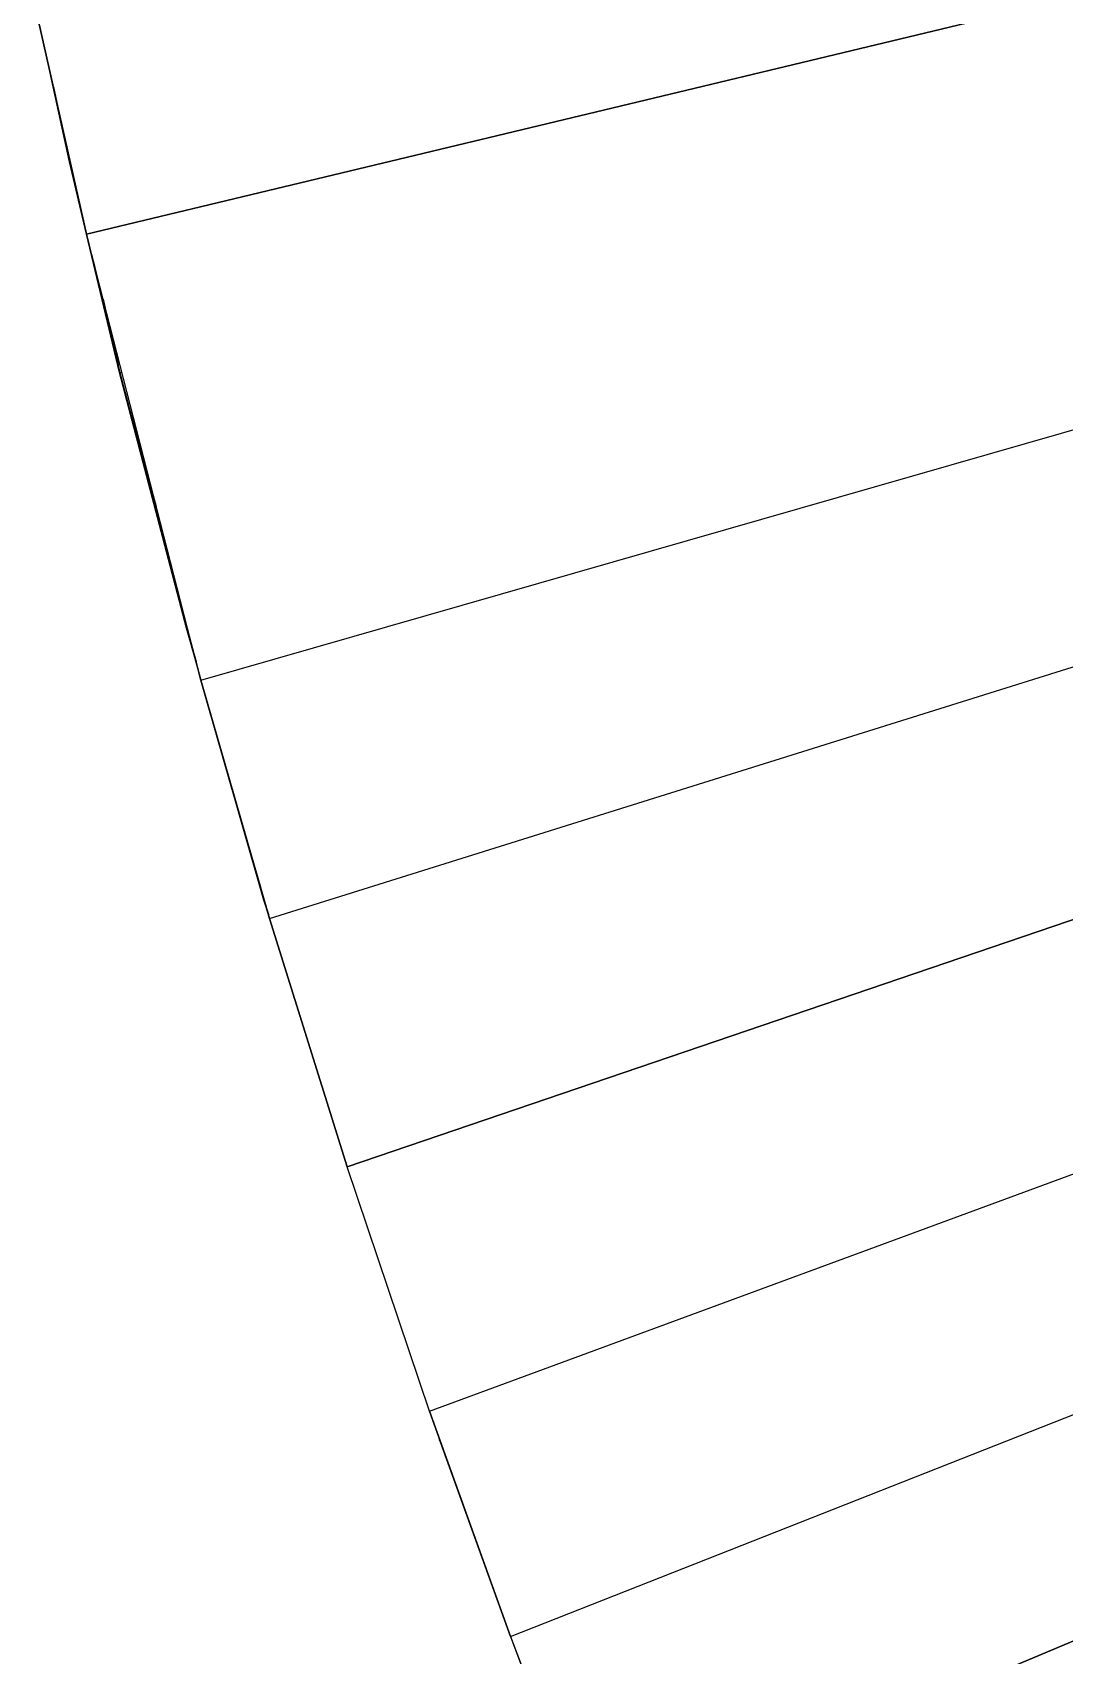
# Model space of a CAD drawing. Header units: inches. Extents: x 0 to 594, y -420 to 0.
# Drawn here: x 288.735 to 289.088, y -308.142 to -307.586 of the extents above; entities that cross this region are included whole.
import ezdxf

# ---------------------------------------------------------------- set-up
doc = ezdxf.new("R2010")
doc.units = ezdxf.units.IN
doc.header["$MEASUREMENT"] = 0

msp = doc.modelspace()

# ---------------------------------------------------------------- linework, layer by layer
at = {"color": 18, "true_color": 0x000000}
for p, q in [((288.75328, -307.65527), (292.23124, -306.82052)), ((292.23124, -306.82052), (288.75328, -307.65527)), ((288.7925, -307.80812), (292.23124, -306.82052)), ((288.7925, -307.80812), (292.23124, -306.82052)), ((288.81606, -307.88978), (292.23124, -306.82052)), ((288.81606, -307.88978), (292.23124, -306.82052)), ((288.84265, -307.97492), (292.23124, -306.82052)), ((292.23124, -306.82052), (288.84265, -307.97492)), ((288.87085, -308.05857), (292.23124, -306.82052)), ((288.87085, -308.05857), (292.23124, -306.82052)), ((288.89863, -308.13583), (292.23124, -306.82052)), ((288.89863, -308.13583), (292.23124, -306.82052)), ((288.92568, -308.20688), (292.23124, -306.82052)), ((292.23124, -306.82052), (288.92568, -308.20688)), ((288.7348, -307.57293), (288.74754, -307.63053)), ((288.75328, -307.65527), (288.7348, -307.57293)), ((288.7348, -307.57293), (288.74754, -307.63053)), ((288.7348, -307.57293), (288.75328, -307.65527)), ((288.74754, -307.63053), (288.74077, -307.59952)), ((288.74077, -307.59952), (288.74754, -307.63053)), ((288.74077, -307.59952), (288.74754, -307.63053)), ((288.74077, -307.59952), (288.74754, -307.63053)), ((288.74754, -307.63053), (288.74077, -307.59952)), ((288.74754, -307.63053), (288.74077, -307.59952)), ((288.74754, -307.63053), (288.74077, -307.59952)), ((288.74077, -307.59952), (288.74754, -307.63053)), ((288.74754, -307.63053), (288.74077, -307.59952)), ((288.74077, -307.59952), (288.74754, -307.63053)), ((288.74754, -307.63053), (288.74077, -307.59952)), ((288.74754, -307.63053), (288.74077, -307.59952)), ((288.74077, -307.59952), (288.74754, -307.63053)), ((288.74754, -307.63053), (288.74077, -307.59952)), ((288.74754, -307.63053), (288.74077, -307.59952)), ((288.74754, -307.63053), (288.74077, -307.59952)), ((288.74077, -307.59952), (288.74754, -307.63053)), ((288.74077, -307.59952), (288.74754, -307.63053)), ((288.74754, -307.63053), (288.74077, -307.59952)), ((288.74077, -307.59952), (288.74754, -307.63053)), ((288.74077, -307.59952), (288.74754, -307.63053)), ((288.74077, -307.59952), (288.74754, -307.63053)), ((288.74754, -307.63053), (288.74077, -307.59952)), ((288.74077, -307.59952), (288.74754, -307.63053)), ((288.74077, -307.59952), (288.74754, -307.63053)), ((288.74077, -307.59952), (288.74754, -307.63053)), ((288.74754, -307.63053), (288.74077, -307.59952)), ((288.74077, -307.59952), (288.74754, -307.63053)), ((288.74754, -307.63053), (288.74077, -307.59952)), ((288.74754, -307.63053), (288.74077, -307.59952)), ((288.74754, -307.63053), (288.74077, -307.59952)), ((288.74077, -307.59952), (288.74754, -307.63053)), ((288.74754, -307.63053), (288.74077, -307.59952)), ((288.74077, -307.59952), (288.74754, -307.63053)), ((288.74077, -307.59952), (288.74754, -307.63053)), ((288.74754, -307.63053), (288.74077, -307.59952)), ((288.74077, -307.59952), (288.74754, -307.63053)), ((288.74754, -307.63053), (288.74077, -307.59952)), ((288.74077, -307.59952), (288.74754, -307.63053)), ((288.74754, -307.63053), (288.74077, -307.59952)), ((288.74077, -307.59952), (288.74754, -307.63053)), ((288.74077, -307.59952), (288.74754, -307.63053)), ((288.74077, -307.59952), (288.74754, -307.63053)), ((288.74754, -307.63053), (288.74077, -307.59952)), ((288.74077, -307.59952), (288.74754, -307.63053)), ((288.74077, -307.59952), (288.74754, -307.63053)), ((288.74077, -307.59952), (288.74754, -307.63053)), ((288.74077, -307.59952), (288.74754, -307.63053)), ((288.74754, -307.63053), (288.74077, -307.59952)), ((288.74077, -307.59952), (288.74754, -307.63053)), ((288.74077, -307.59952), (288.74754, -307.63053)), ((288.74077, -307.59952), (288.74754, -307.63053)), ((288.74754, -307.63053), (288.74077, -307.59952)), ((288.74077, -307.59952), (288.74754, -307.63053)), ((288.74077, -307.59952), (288.74754, -307.63053)), ((288.74077, -307.59952), (288.74754, -307.63053)), ((288.74754, -307.63053), (288.74077, -307.59952)), ((288.74077, -307.59952), (288.74754, -307.63053)), ((288.74754, -307.63053), (288.74077, -307.59952)), ((288.74754, -307.63053), (288.74077, -307.59952)), ((288.74754, -307.63053), (288.74077, -307.59952)), ((288.74077, -307.59952), (288.74754, -307.63053)), ((288.74754, -307.63053), (288.74077, -307.59952)), ((288.74077, -307.59952), (288.74754, -307.63053)), ((288.74077, -307.59952), (288.74754, -307.63053)), ((288.74754, -307.63053), (288.74077, -307.59952)), ((288.74077, -307.59952), (288.74754, -307.63053)), ((288.74754, -307.63053), (288.74077, -307.59952)), ((288.74077, -307.59952), (288.74754, -307.63053)), ((288.74754, -307.63053), (288.74077, -307.59952)), ((288.74077, -307.59952), (288.74754, -307.63053)), ((288.74077, -307.59952), (288.74754, -307.63053)), ((288.74077, -307.59952), (288.74754, -307.63053)), ((288.74754, -307.63053), (288.74077, -307.59952)), ((288.74077, -307.59952), (288.74754, -307.63053)), ((288.74077, -307.59952), (288.74754, -307.63053)), ((288.74077, -307.59952), (288.74754, -307.63053)), ((288.74077, -307.59952), (288.74754, -307.63053)), ((288.74754, -307.63053), (288.74077, -307.59952)), ((288.74077, -307.59952), (288.74754, -307.63053)), ((288.74077, -307.59952), (288.74754, -307.63053)), ((288.74077, -307.59952), (288.74754, -307.63053)), ((288.74754, -307.63053), (288.74077, -307.59952)), ((288.74077, -307.59952), (288.74754, -307.63053)), ((288.74077, -307.59952), (288.74754, -307.63053)), ((288.74077, -307.59952), (288.74754, -307.63053)), ((288.74754, -307.63053), (288.74077, -307.59952)), ((288.74077, -307.59952), (288.74754, -307.63053)), ((288.74754, -307.63053), (288.74077, -307.59952)), ((288.74754, -307.63053), (288.74077, -307.59952)), ((288.74754, -307.63053), (288.74077, -307.59952)), ((288.74077, -307.59952), (288.74754, -307.63053)), ((288.74754, -307.63053), (288.74077, -307.59952)), ((288.74077, -307.59952), (288.74754, -307.63053)), ((288.74077, -307.59952), (288.74754, -307.63053)), ((288.74754, -307.63053), (288.74077, -307.59952)), ((288.74077, -307.59952), (288.74754, -307.63053)), ((288.74754, -307.63053), (288.74077, -307.59952)), ((288.74077, -307.59952), (288.74754, -307.63053)), ((288.74754, -307.63053), (288.74077, -307.59952)), ((288.74077, -307.59952), (288.74754, -307.63053)), ((288.74077, -307.59952), (288.74754, -307.63053)), ((288.74077, -307.59952), (288.74754, -307.63053)), ((288.74754, -307.63053), (288.74077, -307.59952)), ((288.74077, -307.59952), (288.74754, -307.63053)), ((288.74077, -307.59952), (288.74754, -307.63053)), ((288.74077, -307.59952), (288.74754, -307.63053)), ((288.74077, -307.59952), (288.74754, -307.63053)), ((288.74196, -307.60481), (288.74754, -307.63053)), ((288.74196, -307.60481), (288.74754, -307.63053)), ((288.74196, -307.60481), (288.74754, -307.63053)), ((288.74196, -307.60481), (288.74754, -307.63053)), ((288.74196, -307.60481), (288.74754, -307.63053)), ((288.74196, -307.60481), (288.74754, -307.63053)), ((288.74196, -307.60481), (288.74754, -307.63053)), ((288.74196, -307.60481), (288.74754, -307.63053)), ((288.74196, -307.60481), (288.74754, -307.63053)), ((288.74196, -307.60481), (288.74754, -307.63053)), ((288.74196, -307.60481), (288.74754, -307.63053)), ((288.74196, -307.60481), (288.74754, -307.63053)), ((288.74196, -307.60481), (288.74754, -307.63053)), ((288.74196, -307.60481), (288.74754, -307.63053)), ((288.75099, -307.64506), (288.74754, -307.63053)), ((288.74754, -307.63053), (288.75099, -307.64506)), ((288.75071, -307.64382), (288.74754, -307.63053)), ((288.75071, -307.64382), (288.74754, -307.63053)), ((288.75071, -307.64382), (288.74754, -307.63053)), ((288.74754, -307.63053), (288.75071, -307.64382)), ((288.75328, -307.65527), (288.74754, -307.63053)), ((288.75328, -307.65527), (288.74754, -307.63053)), ((288.75071, -307.64382), (288.74754, -307.63053)), ((288.74754, -307.63053), (288.75071, -307.64382)), ((288.75071, -307.64382), (288.74754, -307.63053)), ((288.75071, -307.64382), (288.74754, -307.63053)), ((288.74754, -307.63053), (288.75071, -307.64382)), ((288.75071, -307.64382), (288.74754, -307.63053)), ((288.75071, -307.64382), (288.74754, -307.63053)), ((288.75071, -307.64382), (288.74754, -307.63053)), ((288.75071, -307.64382), (288.74754, -307.63053)), ((288.75071, -307.64382), (288.74754, -307.63053)), ((288.74754, -307.63053), (288.75071, -307.64382)), ((288.74754, -307.63053), (288.75071, -307.64382)), ((288.74754, -307.63053), (288.75071, -307.64382)), ((288.74754, -307.63053), (288.75071, -307.64382)), ((288.75071, -307.64382), (288.74754, -307.63053)), ((288.74754, -307.63053), (288.75071, -307.64382)), ((288.74754, -307.63053), (288.75071, -307.64382)), ((288.74754, -307.63053), (288.75071, -307.64382)), ((288.75071, -307.64382), (288.74754, -307.63053)), ((288.74754, -307.63053), (288.75071, -307.64382)), ((288.74754, -307.63053), (288.75099, -307.64506)), ((288.74754, -307.63053), (288.75071, -307.64382)), ((288.75099, -307.64506), (288.74754, -307.63053)), ((288.74754, -307.63053), (288.75071, -307.64382)), ((288.75071, -307.64382), (288.74754, -307.63053)), ((288.75071, -307.64382), (288.74754, -307.63053)), ((288.75071, -307.64382), (288.74754, -307.63053)), ((288.74754, -307.63053), (288.75071, -307.64382)), ((288.75099, -307.64506), (288.74754, -307.63053)), ((288.75099, -307.64506), (288.74754, -307.63053)), ((288.74754, -307.63053), (288.75071, -307.64382)), ((288.75071, -307.64382), (288.74754, -307.63053)), ((288.74754, -307.63053), (288.75071, -307.64382)), ((288.75071, -307.64382), (288.74754, -307.63053)), ((288.74754, -307.63053), (288.75071, -307.64382)), ((288.74754, -307.63053), (288.75071, -307.64382)), ((288.74754, -307.63053), (288.75071, -307.64382)), ((288.75071, -307.64382), (288.74754, -307.63053)), ((288.74754, -307.63053), (288.75071, -307.64382)), ((288.74754, -307.63053), (288.75071, -307.64382)), ((288.74754, -307.63053), (288.75071, -307.64382)), ((288.75071, -307.64382), (288.74754, -307.63053)), ((288.74754, -307.63053), (288.75071, -307.64382)), ((288.74754, -307.63053), (288.75071, -307.64382)), ((288.74754, -307.63053), (288.75071, -307.64382)), ((288.74754, -307.63053), (288.75071, -307.64382)), ((288.75071, -307.64382), (288.74754, -307.63053)), ((288.75071, -307.64382), (288.74754, -307.63053)), ((288.75071, -307.64382), (288.74754, -307.63053)), ((288.74754, -307.63053), (288.75071, -307.64382)), ((288.74754, -307.63053), (288.75071, -307.64382)), ((288.74754, -307.63053), (288.75071, -307.64382)), ((288.75071, -307.64382), (288.74754, -307.63053)), ((288.74754, -307.63053), (288.75071, -307.64382)), ((288.74754, -307.63053), (288.75099, -307.64506)), ((288.74754, -307.63053), (288.75071, -307.64382)), ((288.75099, -307.64506), (288.74754, -307.63053)), ((288.74754, -307.63053), (288.75071, -307.64382)), ((288.75071, -307.64382), (288.74754, -307.63053)), ((288.75071, -307.64382), (288.74754, -307.63053)), ((288.75071, -307.64382), (288.74754, -307.63053)), ((288.74754, -307.63053), (288.75071, -307.64382)), ((288.75099, -307.64506), (288.74754, -307.63053)), ((288.75099, -307.64506), (288.74754, -307.63053)), ((288.74754, -307.63053), (288.75071, -307.64382)), ((288.75071, -307.64382), (288.74754, -307.63053)), ((288.74754, -307.63053), (288.75071, -307.64382)), ((288.75071, -307.64382), (288.74754, -307.63053)), ((288.74754, -307.63053), (288.75071, -307.64382)), ((288.74754, -307.63053), (288.75071, -307.64382)), ((288.74754, -307.63053), (288.75071, -307.64382)), ((288.75071, -307.64382), (288.74754, -307.63053)), ((288.74754, -307.63053), (288.75071, -307.64382)), ((288.74754, -307.63053), (288.75071, -307.64382)), ((288.74754, -307.63053), (288.75071, -307.64382)), ((288.75071, -307.64382), (288.74754, -307.63053)), ((288.74754, -307.63053), (288.75071, -307.64382)), ((288.74754, -307.63053), (288.75071, -307.64382)), ((288.74754, -307.63053), (288.75071, -307.64382)), ((288.74754, -307.63053), (288.75071, -307.64382)), ((288.75071, -307.64382), (288.74754, -307.63053)), ((288.75071, -307.64382), (288.74754, -307.63053)), ((288.75071, -307.64382), (288.74754, -307.63053)), ((288.74754, -307.63053), (288.75071, -307.64382)), ((288.74754, -307.63053), (288.75071, -307.64382)), ((288.74754, -307.63053), (288.75071, -307.64382)), ((288.75071, -307.64382), (288.74754, -307.63053)), ((288.74754, -307.63053), (288.75071, -307.64382)), ((288.74754, -307.63053), (288.75099, -307.64506)), ((288.74754, -307.63053), (288.75071, -307.64382)), ((288.75099, -307.64506), (288.74754, -307.63053)), ((288.74754, -307.63053), (288.75071, -307.64382)), ((288.75071, -307.64382), (288.74754, -307.63053)), ((288.75071, -307.64382), (288.74754, -307.63053)), ((288.75071, -307.64382), (288.74754, -307.63053)), ((288.74754, -307.63053), (288.75071, -307.64382)), ((288.75099, -307.64506), (288.74754, -307.63053)), ((288.75099, -307.64506), (288.74754, -307.63053)), ((288.74754, -307.63053), (288.75071, -307.64382)), ((288.75071, -307.64382), (288.74754, -307.63053)), ((288.74754, -307.63053), (288.75071, -307.64382)), ((288.75071, -307.64382), (288.74754, -307.63053)), ((288.74754, -307.63053), (288.75071, -307.64382)), ((288.74754, -307.63053), (288.75071, -307.64382)), ((288.74754, -307.63053), (288.75071, -307.64382)), ((288.75071, -307.64382), (288.74754, -307.63053)), ((288.74754, -307.63053), (288.75071, -307.64382)), ((288.74754, -307.63053), (288.75071, -307.64382)), ((288.74754, -307.63053), (288.75071, -307.64382)), ((288.75071, -307.64382), (288.74754, -307.63053)), ((288.74754, -307.63053), (288.75071, -307.64382)), ((288.74754, -307.63053), (288.75071, -307.64382)), ((288.74754, -307.63053), (288.75071, -307.64382)), ((288.74754, -307.63053), (288.75071, -307.64382)), ((288.75071, -307.64382), (288.74754, -307.63053)), ((288.75071, -307.64382), (288.74754, -307.63053)), ((288.76468, -307.70273), (288.75328, -307.65527)), ((288.75328, -307.65527), (288.76468, -307.70273)), ((288.7925, -307.80812), (288.75328, -307.65527)), ((288.76476, -307.70271), (288.75328, -307.65527)), ((288.75328, -307.65527), (288.76476, -307.70271)), ((288.7925, -307.80812), (288.75328, -307.65527)), ((288.76468, -307.70273), (288.75504, -307.66214)), ((288.75504, -307.66214), (288.76468, -307.70273)), ((288.75504, -307.66214), (288.76468, -307.70273)), ((288.76468, -307.70273), (288.75504, -307.66214)), ((288.76468, -307.70273), (288.75504, -307.66214)), ((288.76468, -307.70273), (288.75504, -307.66214)), ((288.75504, -307.66214), (288.76468, -307.70273)), ((288.76468, -307.70273), (288.75504, -307.66214)), ((288.76468, -307.70273), (288.75504, -307.66214)), ((288.76468, -307.70273), (288.75504, -307.66214)), ((288.75504, -307.66214), (288.76468, -307.70273)), ((288.76468, -307.70273), (288.75504, -307.66214)), ((288.76468, -307.70273), (288.75504, -307.66214)), ((288.76468, -307.70273), (288.75504, -307.66214)), ((288.76476, -307.70271), (288.75558, -307.66425)), ((288.76476, -307.70271), (288.75558, -307.66425)), ((288.76476, -307.70271), (288.75558, -307.66425)), ((288.75558, -307.66425), (288.76476, -307.70271)), ((288.76476, -307.70271), (288.75558, -307.66425)), ((288.75558, -307.66425), (288.76476, -307.70271)), ((288.76476, -307.70271), (288.75558, -307.66425)), ((288.76476, -307.70271), (288.75558, -307.66425)), ((288.75558, -307.66425), (288.76476, -307.70271)), ((288.76476, -307.70271), (288.75558, -307.66425)), ((288.76476, -307.70271), (288.75558, -307.66425)), ((288.76476, -307.70271), (288.75558, -307.66425)), ((288.76476, -307.70271), (288.75558, -307.66425)), ((288.76476, -307.70271), (288.75558, -307.66425)), ((288.75558, -307.66425), (288.76476, -307.70271)), ((288.75558, -307.66425), (288.76476, -307.70271)), ((288.75558, -307.66425), (288.76476, -307.70271)), ((288.75558, -307.66425), (288.76476, -307.70271)), ((288.76317, -307.69605), (288.75558, -307.66425)), ((288.75558, -307.66425), (288.76317, -307.69605)), ((288.75558, -307.66425), (288.76317, -307.69605)), ((288.75558, -307.66425), (288.76317, -307.69605)), ((288.76317, -307.69605), (288.75558, -307.66425)), ((288.75558, -307.66425), (288.76317, -307.69605)), ((288.75558, -307.66425), (288.76317, -307.69605)), ((288.75558, -307.66425), (288.76317, -307.69605)), ((288.76317, -307.69605), (288.75558, -307.66425)), ((288.76317, -307.69605), (288.75558, -307.66425)), ((288.76317, -307.69605), (288.75558, -307.66425)), ((288.75558, -307.66425), (288.76317, -307.69605)), ((288.75558, -307.66425), (288.76317, -307.69605)), ((288.76317, -307.69605), (288.75558, -307.66425)), ((288.75558, -307.66425), (288.76317, -307.69605)), ((288.76317, -307.69605), (288.75558, -307.66425)), ((288.75558, -307.66425), (288.76317, -307.69605)), ((288.75558, -307.66425), (288.76317, -307.69605)), ((288.75558, -307.66425), (288.76317, -307.69605)), ((288.76317, -307.69605), (288.75558, -307.66425)), ((288.75558, -307.66425), (288.76317, -307.69605)), ((288.75558, -307.66425), (288.76317, -307.69605)), ((288.75558, -307.66425), (288.76317, -307.69605)), ((288.76317, -307.69605), (288.75558, -307.66425)), ((288.75558, -307.66425), (288.76317, -307.69605)), ((288.75558, -307.66425), (288.76317, -307.69605)), ((288.75558, -307.66425), (288.76317, -307.69605)), ((288.75558, -307.66425), (288.76317, -307.69605)), ((288.76317, -307.69605), (288.75558, -307.66425)), ((288.76317, -307.69605), (288.75558, -307.66425)), ((288.76317, -307.69605), (288.75558, -307.66425)), ((288.75558, -307.66425), (288.76317, -307.69605)), ((288.75558, -307.66425), (288.76317, -307.69605)), ((288.75558, -307.66425), (288.76317, -307.69605)), ((288.76317, -307.69605), (288.75558, -307.66425)), ((288.75558, -307.66425), (288.76317, -307.69605)), ((288.75558, -307.66425), (288.76317, -307.69605)), ((288.75558, -307.66425), (288.76317, -307.69605)), ((288.76317, -307.69605), (288.75558, -307.66425)), ((288.76317, -307.69605), (288.75558, -307.66425)), ((288.76317, -307.69605), (288.75558, -307.66425)), ((288.75558, -307.66425), (288.76317, -307.69605)), ((288.75558, -307.66425), (288.76317, -307.69605)), ((288.76317, -307.69605), (288.75558, -307.66425)), ((288.75558, -307.66425), (288.76317, -307.69605)), ((288.76317, -307.69605), (288.75558, -307.66425)), ((288.75558, -307.66425), (288.76317, -307.69605)), ((288.75558, -307.66425), (288.76317, -307.69605)), ((288.75558, -307.66425), (288.76317, -307.69605)), ((288.76317, -307.69605), (288.75558, -307.66425)), ((288.75558, -307.66425), (288.76317, -307.69605)), ((288.75558, -307.66425), (288.76317, -307.69605)), ((288.75558, -307.66425), (288.76317, -307.69605)), ((288.76317, -307.69605), (288.75558, -307.66425)), ((288.75558, -307.66425), (288.76317, -307.69605)), ((288.75558, -307.66425), (288.76317, -307.69605)), ((288.75558, -307.66425), (288.76317, -307.69605)), ((288.75558, -307.66425), (288.76317, -307.69605)), ((288.76317, -307.69605), (288.75558, -307.66425)), ((288.76317, -307.69605), (288.75558, -307.66425)), ((288.76317, -307.69605), (288.75558, -307.66425)), ((288.75558, -307.66425), (288.76317, -307.69605)), ((288.75558, -307.66425), (288.76317, -307.69605)), ((288.75558, -307.66425), (288.76317, -307.69605)), ((288.76317, -307.69605), (288.75558, -307.66425)), ((288.75558, -307.66425), (288.76317, -307.69605)), ((288.75558, -307.66425), (288.76317, -307.69605)), ((288.75558, -307.66425), (288.76317, -307.69605)), ((288.76317, -307.69605), (288.75558, -307.66425)), ((288.76317, -307.69605), (288.75558, -307.66425)), ((288.76317, -307.69605), (288.75558, -307.66425)), ((288.75558, -307.66425), (288.76317, -307.69605)), ((288.75558, -307.66425), (288.76317, -307.69605)), ((288.76317, -307.69605), (288.75558, -307.66425)), ((288.75558, -307.66425), (288.76317, -307.69605)), ((288.76317, -307.69605), (288.75558, -307.66425)), ((288.75558, -307.66425), (288.76317, -307.69605)), ((288.75558, -307.66425), (288.76317, -307.69605)), ((288.75558, -307.66425), (288.76317, -307.69605)), ((288.76317, -307.69605), (288.75558, -307.66425)), ((288.75558, -307.66425), (288.76317, -307.69605)), ((288.75558, -307.66425), (288.76317, -307.69605)), ((288.75558, -307.66425), (288.76317, -307.69605)), ((288.76317, -307.69605), (288.75558, -307.66425)), ((288.75558, -307.66425), (288.76317, -307.69605)), ((288.75558, -307.66425), (288.76317, -307.69605)), ((288.75558, -307.66425), (288.76317, -307.69605)), ((288.75558, -307.66425), (288.76317, -307.69605)), ((288.76317, -307.69605), (288.75558, -307.66425)), ((288.76317, -307.69605), (288.75558, -307.66425)), ((288.76468, -307.70273), (288.759, -307.67757)), ((288.759, -307.67757), (288.76468, -307.70273)), ((288.76468, -307.70273), (288.759, -307.67757)), ((288.759, -307.67757), (288.76468, -307.70273)), ((288.76468, -307.70273), (288.76371, -307.69591)), ((288.76468, -307.70273), (288.76371, -307.69591)), ((288.76468, -307.70273), (288.76541, -307.70255)), ((288.76468, -307.70273), (288.76541, -307.70255)), ((288.76476, -307.70271), (288.76468, -307.70273)), ((288.76476, -307.70271), (288.76468, -307.70273)), ((288.76468, -307.70273), (288.7925, -307.80812)), ((288.76468, -307.70273), (288.7925, -307.80812)), ((288.77724, -307.74865), (288.76468, -307.70273)), ((288.76468, -307.70273), (288.77724, -307.74865)), ((288.78759, -307.79028), (288.76468, -307.70273)), ((288.78759, -307.79028), (288.76468, -307.70273)), ((288.76468, -307.70273), (288.78759, -307.79028)), ((288.76468, -307.70273), (288.78759, -307.79028)), ((288.76468, -307.70273), (288.78759, -307.79028)), ((288.76468, -307.70273), (288.78759, -307.79028)), ((288.76468, -307.70273), (288.78759, -307.79028)), ((288.76468, -307.70273), (288.78759, -307.79028)), ((288.76468, -307.70273), (288.78759, -307.79028)), ((288.76468, -307.70273), (288.78759, -307.79028)), ((288.76468, -307.70273), (288.78759, -307.79028)), ((288.76468, -307.70273), (288.78759, -307.79028)), ((288.76468, -307.70273), (288.78759, -307.79028)), ((288.76468, -307.70273), (288.77724, -307.74865)), ((288.76468, -307.70273), (288.78759, -307.79028)), ((288.76468, -307.70273), (288.77724, -307.74865)), ((288.78759, -307.79028), (288.76476, -307.70271)), ((288.76476, -307.70271), (288.7925, -307.80812)), ((288.76476, -307.70271), (288.78759, -307.79028)), ((288.76476, -307.70271), (288.7925, -307.80812)), ((288.78759, -307.79028), (288.76476, -307.70271)), ((288.78759, -307.79028), (288.76476, -307.70271)), ((288.78759, -307.79028), (288.76476, -307.70271)), ((288.78759, -307.79028), (288.76476, -307.70271)), ((288.78759, -307.79028), (288.76476, -307.70271)), ((288.78759, -307.79028), (288.76476, -307.70271)), ((288.78759, -307.79028), (288.76476, -307.70271)), ((288.78759, -307.79028), (288.76476, -307.70271)), ((288.78759, -307.79028), (288.76476, -307.70271)), ((288.78759, -307.79028), (288.76476, -307.70271)), ((288.78759, -307.79028), (288.76476, -307.70271)), ((288.78759, -307.79028), (288.76476, -307.70271)), ((288.78759, -307.79028), (288.76476, -307.70271)), ((288.78759, -307.79028), (288.76476, -307.70271)), ((288.78759, -307.79028), (288.76476, -307.70271)), ((288.78759, -307.79028), (288.76476, -307.70271)), ((288.78759, -307.79028), (288.76654, -307.70953)), ((288.76654, -307.70953), (288.78759, -307.79028)), ((288.76654, -307.70953), (288.78759, -307.79028)), ((288.76654, -307.70953), (288.78759, -307.79028)), ((288.78759, -307.79028), (288.76654, -307.70953)), ((288.76654, -307.70953), (288.78759, -307.79028)), ((288.78759, -307.79028), (288.76654, -307.70953)), ((288.78759, -307.79028), (288.76654, -307.70953)), ((288.78759, -307.79028), (288.76654, -307.70953)), ((288.76654, -307.70953), (288.78759, -307.79028)), ((288.76654, -307.70953), (288.78759, -307.79028)), ((288.76654, -307.70953), (288.78759, -307.79028)), ((288.76654, -307.70953), (288.78759, -307.79028)), ((288.76654, -307.70953), (288.78759, -307.79028)), ((288.76654, -307.70953), (288.78759, -307.79028)), ((288.76654, -307.70953), (288.78759, -307.79028)), ((288.76654, -307.70953), (288.78759, -307.79028)), ((288.76654, -307.70953), (288.78759, -307.79028)), ((288.76654, -307.70953), (288.78759, -307.79028)), ((288.76654, -307.70953), (288.78759, -307.79028)), ((288.76654, -307.70953), (288.78759, -307.79028)), ((288.78759, -307.79028), (288.76654, -307.70953)), ((288.76654, -307.70953), (288.78759, -307.79028)), ((288.76654, -307.70953), (288.78759, -307.79028)), ((288.76654, -307.70953), (288.78759, -307.79028)), ((288.78759, -307.79028), (288.76654, -307.70953)), ((288.76654, -307.70953), (288.78759, -307.79028)), ((288.76654, -307.70953), (288.78759, -307.79028)), ((288.76654, -307.70953), (288.78759, -307.79028)), ((288.76654, -307.70953), (288.78759, -307.79028)), ((288.78759, -307.79028), (288.76654, -307.70953)), ((288.76654, -307.70953), (288.78759, -307.79028)), ((288.76654, -307.70953), (288.78759, -307.79028)), ((288.76654, -307.70953), (288.78759, -307.79028)), ((288.78759, -307.79028), (288.76654, -307.70953)), ((288.76654, -307.70953), (288.78759, -307.79028)), ((288.78759, -307.79028), (288.76654, -307.70953)), ((288.78759, -307.79028), (288.76654, -307.70953)), ((288.78759, -307.79028), (288.76654, -307.70953)), ((288.76654, -307.70953), (288.78759, -307.79028)), ((288.76654, -307.70953), (288.78759, -307.79028)), ((288.76654, -307.70953), (288.78759, -307.79028)), ((288.76654, -307.70953), (288.78759, -307.79028)), ((288.76654, -307.70953), (288.78759, -307.79028)), ((288.76654, -307.70953), (288.78759, -307.79028)), ((288.76654, -307.70953), (288.78759, -307.79028)), ((288.76654, -307.70953), (288.78759, -307.79028)), ((288.76654, -307.70953), (288.78759, -307.79028)), ((288.76654, -307.70953), (288.78759, -307.79028)), ((288.76654, -307.70953), (288.78759, -307.79028)), ((288.76654, -307.70953), (288.78759, -307.79028)), ((288.78759, -307.79028), (288.76654, -307.70953)), ((288.76654, -307.70953), (288.78759, -307.79028)), ((288.76654, -307.70953), (288.78759, -307.79028)), ((288.76654, -307.70953), (288.78759, -307.79028)), ((288.78759, -307.79028), (288.76654, -307.70953)), ((288.76654, -307.70953), (288.78759, -307.79028)), ((288.76654, -307.70953), (288.78759, -307.79028)), ((288.76654, -307.70953), (288.78759, -307.79028)), ((288.76654, -307.70953), (288.78759, -307.79028)), ((288.78759, -307.79028), (288.76654, -307.70953)), ((288.76654, -307.70953), (288.78759, -307.79028)), ((288.76654, -307.70953), (288.78759, -307.79028)), ((288.76654, -307.70953), (288.78759, -307.79028)), ((288.78759, -307.79028), (288.76654, -307.70953)), ((288.76654, -307.70953), (288.78759, -307.79028)), ((288.78759, -307.79028), (288.76654, -307.70953)), ((288.78759, -307.79028), (288.76654, -307.70953)), ((288.78759, -307.79028), (288.76654, -307.70953)), ((288.76654, -307.70953), (288.78759, -307.79028)), ((288.76654, -307.70953), (288.78759, -307.79028)), ((288.76654, -307.70953), (288.78759, -307.79028)), ((288.76654, -307.70953), (288.78759, -307.79028)), ((288.76654, -307.70953), (288.78759, -307.79028)), ((288.76654, -307.70953), (288.78759, -307.79028)), ((288.76654, -307.70953), (288.78759, -307.79028)), ((288.76654, -307.70953), (288.78759, -307.79028)), ((288.76654, -307.70953), (288.78759, -307.79028)), ((288.76654, -307.70953), (288.78759, -307.79028)), ((288.76654, -307.70953), (288.78759, -307.79028)), ((288.76654, -307.70953), (288.78759, -307.79028)), ((288.78759, -307.79028), (288.76654, -307.70953)), ((288.76654, -307.70953), (288.78759, -307.79028)), ((288.76654, -307.70953), (288.78759, -307.79028)), ((288.76654, -307.70953), (288.78759, -307.79028)), ((288.78759, -307.79028), (288.76654, -307.70953)), ((288.76654, -307.70953), (288.78759, -307.79028)), ((288.76654, -307.70953), (288.78759, -307.79028)), ((288.76654, -307.70953), (288.78759, -307.79028)), ((288.76654, -307.70953), (288.78759, -307.79028)), ((288.78759, -307.79028), (288.79092, -307.80196)), ((288.79087, -307.80175), (288.78759, -307.79028)), ((288.79092, -307.80196), (288.78759, -307.79028)), ((288.78759, -307.79028), (288.7925, -307.80812)), ((288.78759, -307.79028), (288.79087, -307.80175)), ((288.78759, -307.79028), (288.7925, -307.80812)), ((288.78759, -307.79028), (288.79087, -307.80175)), ((288.78759, -307.79028), (288.79087, -307.80175)), ((288.79087, -307.80175), (288.78759, -307.79028)), ((288.79087, -307.80175), (288.78759, -307.79028)), ((288.79087, -307.80175), (288.78759, -307.79028)), ((288.79087, -307.80175), (288.78759, -307.79028)), ((288.79087, -307.80175), (288.78759, -307.79028)), ((288.79087, -307.80175), (288.78759, -307.79028)), ((288.79087, -307.80175), (288.78759, -307.79028)), ((288.79087, -307.80175), (288.78759, -307.79028)), ((288.79087, -307.80175), (288.78759, -307.79028)), ((288.79087, -307.80175), (288.78759, -307.79028)), ((288.79087, -307.80175), (288.78759, -307.79028)), ((288.79087, -307.80175), (288.78759, -307.79028)), ((288.79087, -307.80175), (288.78759, -307.79028)), ((288.79087, -307.80175), (288.78759, -307.79028)), ((288.79087, -307.80175), (288.78759, -307.79028)), ((288.78759, -307.79028), (288.79087, -307.80175)), ((288.78759, -307.79028), (288.79087, -307.80175)), ((288.78759, -307.79028), (288.79087, -307.80175)), ((288.79092, -307.80196), (288.78759, -307.79028)), ((288.79087, -307.80175), (288.78759, -307.79028)), ((288.79092, -307.80196), (288.78759, -307.79028)), ((288.78759, -307.79028), (288.79087, -307.80175)), ((288.79087, -307.80175), (288.78759, -307.79028)), ((288.79087, -307.80175), (288.78759, -307.79028)), ((288.79087, -307.80175), (288.78759, -307.79028)), ((288.78759, -307.79028), (288.79087, -307.80175)), ((288.79092, -307.80196), (288.78759, -307.79028)), ((288.78759, -307.79028), (288.79087, -307.80175)), ((288.78759, -307.79028), (288.79087, -307.80175)), ((288.78759, -307.79028), (288.79087, -307.80175)), ((288.78759, -307.79028), (288.79087, -307.80175)), ((288.78759, -307.79028), (288.79087, -307.80175)), ((288.78759, -307.79028), (288.79087, -307.80175)), ((288.78759, -307.79028), (288.79087, -307.80175)), ((288.78759, -307.79028), (288.79087, -307.80175)), ((288.78759, -307.79028), (288.79087, -307.80175)), ((288.78759, -307.79028), (288.79087, -307.80175)), ((288.78759, -307.79028), (288.79087, -307.80175)), ((288.78759, -307.79028), (288.79087, -307.80175)), ((288.78759, -307.79028), (288.79087, -307.80175)), ((288.78759, -307.79028), (288.79087, -307.80175)), ((288.78759, -307.79028), (288.79092, -307.80196)), ((288.78759, -307.79028), (288.79087, -307.80175)), ((288.79087, -307.80175), (288.78759, -307.79028)), ((288.78759, -307.79028), (288.79087, -307.80175)), ((288.78759, -307.79028), (288.79087, -307.80175)), ((288.78759, -307.79028), (288.79087, -307.80175)), ((288.78759, -307.79028), (288.79087, -307.80175)), ((288.79087, -307.80175), (288.78759, -307.79028)), ((288.78759, -307.79028), (288.79087, -307.80175)), ((288.78759, -307.79028), (288.79087, -307.80175)), ((288.78759, -307.79028), (288.79087, -307.80175)), ((288.79092, -307.80196), (288.78759, -307.79028)), ((288.79087, -307.80175), (288.78759, -307.79028)), ((288.79092, -307.80196), (288.78759, -307.79028)), ((288.78759, -307.79028), (288.79087, -307.80175)), ((288.79087, -307.80175), (288.78759, -307.79028)), ((288.79087, -307.80175), (288.78759, -307.79028)), ((288.79087, -307.80175), (288.78759, -307.79028)), ((288.78759, -307.79028), (288.79087, -307.80175)), ((288.79092, -307.80196), (288.78759, -307.79028)), ((288.78759, -307.79028), (288.79087, -307.80175)), ((288.78759, -307.79028), (288.79087, -307.80175)), ((288.78759, -307.79028), (288.79087, -307.80175)), ((288.78759, -307.79028), (288.79087, -307.80175)), ((288.78759, -307.79028), (288.79087, -307.80175)), ((288.78759, -307.79028), (288.79087, -307.80175)), ((288.78759, -307.79028), (288.79087, -307.80175)), ((288.78759, -307.79028), (288.79087, -307.80175)), ((288.78759, -307.79028), (288.79087, -307.80175)), ((288.78759, -307.79028), (288.79087, -307.80175)), ((288.78759, -307.79028), (288.79087, -307.80175)), ((288.78759, -307.79028), (288.79087, -307.80175)), ((288.78759, -307.79028), (288.79087, -307.80175)), ((288.78759, -307.79028), (288.79087, -307.80175)), ((288.78759, -307.79028), (288.79092, -307.80196)), ((288.78759, -307.79028), (288.79087, -307.80175)), ((288.79087, -307.80175), (288.78759, -307.79028)), ((288.78759, -307.79028), (288.79087, -307.80175)), ((288.78759, -307.79028), (288.79087, -307.80175)), ((288.78759, -307.79028), (288.79087, -307.80175)), ((288.78759, -307.79028), (288.79087, -307.80175)), ((288.79087, -307.80175), (288.78759, -307.79028)), ((288.78759, -307.79028), (288.79087, -307.80175)), ((288.78759, -307.79028), (288.79087, -307.80175)), ((288.78759, -307.79028), (288.79087, -307.80175)), ((288.79092, -307.80196), (288.78759, -307.79028)), ((288.79087, -307.80175), (288.78759, -307.79028)), ((288.79092, -307.80196), (288.78759, -307.79028)), ((288.78759, -307.79028), (288.79087, -307.80175)), ((288.79087, -307.80175), (288.78759, -307.79028)), ((288.79087, -307.80175), (288.78759, -307.79028)), ((288.79087, -307.80175), (288.78759, -307.79028)), ((288.78759, -307.79028), (288.79087, -307.80175)), ((288.79092, -307.80196), (288.78759, -307.79028)), ((288.78759, -307.79028), (288.79087, -307.80175)), ((288.78759, -307.79028), (288.79087, -307.80175)), ((288.78759, -307.79028), (288.79087, -307.80175)), ((288.78759, -307.79028), (288.79087, -307.80175)), ((288.78759, -307.79028), (288.79087, -307.80175)), ((288.78759, -307.79028), (288.79087, -307.80175)), ((288.78759, -307.79028), (288.79087, -307.80175)), ((288.78759, -307.79028), (288.79087, -307.80175)), ((288.78759, -307.79028), (288.79087, -307.80175)), ((288.78759, -307.79028), (288.79087, -307.80175)), ((288.78759, -307.79028), (288.79087, -307.80175)), ((288.78759, -307.79028), (288.79087, -307.80175)), ((288.78759, -307.79028), (288.79087, -307.80175)), ((288.78759, -307.79028), (288.79087, -307.80175)), ((288.78759, -307.79028), (288.79092, -307.80196)), ((288.78759, -307.79028), (288.79087, -307.80175)), ((288.79087, -307.80175), (288.78759, -307.79028)), ((288.78759, -307.79028), (288.79087, -307.80175)), ((288.78759, -307.79028), (288.79087, -307.80175)), ((288.78759, -307.79028), (288.79087, -307.80175)), ((288.78759, -307.79028), (288.79087, -307.80175)), ((288.81414, -307.88351), (288.7925, -307.80812)), ((288.7925, -307.80812), (288.81414, -307.88351)), ((288.7925, -307.80812), (288.81418, -307.8835)), ((288.81606, -307.88978), (288.7925, -307.80812)), ((288.81418, -307.8835), (288.7925, -307.80812)), ((288.7925, -307.80812), (288.81606, -307.88978)), ((288.80567, -307.85378), (288.81414, -307.88351)), ((288.81414, -307.88351), (288.80567, -307.85378)), ((288.81414, -307.88351), (288.80567, -307.85378)), ((288.81414, -307.88351), (288.80567, -307.85378)), ((288.81414, -307.88351), (288.80567, -307.85378)), ((288.80567, -307.85378), (288.81414, -307.88351)), ((288.81414, -307.88351), (288.80567, -307.85378)), ((288.81414, -307.88351), (288.80567, -307.85378)), ((288.81414, -307.88351), (288.80567, -307.85378)), ((288.80567, -307.85378), (288.81414, -307.88351)), ((288.81414, -307.88351), (288.80567, -307.85378)), ((288.81414, -307.88351), (288.80567, -307.85378)), ((288.81414, -307.88351), (288.80567, -307.85378)), ((288.80567, -307.85378), (288.81414, -307.88351)), ((288.81418, -307.8835), (288.80852, -307.86365)), ((288.80852, -307.86365), (288.81418, -307.8835)), ((288.80852, -307.86365), (288.81418, -307.8835)), ((288.80852, -307.86365), (288.81418, -307.8835)), ((288.81418, -307.8835), (288.80852, -307.86365)), ((288.81418, -307.8835), (288.80852, -307.86365)), ((288.81418, -307.8835), (288.80852, -307.86365)), ((288.81418, -307.8835), (288.80852, -307.86365)), ((288.81418, -307.8835), (288.80852, -307.86365)), ((288.81418, -307.8835), (288.80852, -307.86365)), ((288.81418, -307.8835), (288.80852, -307.86365)), ((288.81418, -307.8835), (288.80852, -307.86365)), ((288.81418, -307.8835), (288.80852, -307.86365)), ((288.81418, -307.8835), (288.80852, -307.86365)), ((288.81418, -307.8835), (288.80852, -307.86365)), ((288.81418, -307.8835), (288.80852, -307.86365)), ((288.81418, -307.8835), (288.80852, -307.86365)), ((288.81418, -307.8835), (288.80852, -307.86365)), ((288.81302, -307.87942), (288.80852, -307.86365)), ((288.80852, -307.86365), (288.81302, -307.87942)), ((288.80852, -307.86365), (288.81302, -307.87942)), ((288.80852, -307.86365), (288.81302, -307.87942)), ((288.81302, -307.87942), (288.80852, -307.86365)), ((288.80852, -307.86365), (288.81302, -307.87942)), ((288.81302, -307.87942), (288.80852, -307.86365)), ((288.81302, -307.87942), (288.80852, -307.86365)), ((288.81302, -307.87942), (288.80852, -307.86365)), ((288.80852, -307.86365), (288.81302, -307.87942)), ((288.80852, -307.86365), (288.81302, -307.87942)), ((288.80852, -307.86365), (288.81302, -307.87942)), ((288.80852, -307.86365), (288.81302, -307.87942)), ((288.80852, -307.86365), (288.81302, -307.87942)), ((288.80852, -307.86365), (288.81302, -307.87942)), ((288.80852, -307.86365), (288.81302, -307.87942)), ((288.80852, -307.86365), (288.81302, -307.87942)), ((288.80852, -307.86365), (288.81302, -307.87942)), ((288.80852, -307.86365), (288.81302, -307.87942)), ((288.80852, -307.86365), (288.81302, -307.87942)), ((288.80852, -307.86365), (288.81302, -307.87942)), ((288.80852, -307.86365), (288.81302, -307.87942)), ((288.80852, -307.86365), (288.81302, -307.87942)), ((288.80852, -307.86365), (288.81302, -307.87942)), ((288.80852, -307.86365), (288.81302, -307.87942)), ((288.81302, -307.87942), (288.80852, -307.86365)), ((288.80852, -307.86365), (288.81302, -307.87942)), ((288.80852, -307.86365), (288.81302, -307.87942)), ((288.80852, -307.86365), (288.81302, -307.87942)), ((288.80852, -307.86365), (288.81302, -307.87942)), ((288.81302, -307.87942), (288.80852, -307.86365)), ((288.80852, -307.86365), (288.81302, -307.87942)), ((288.80852, -307.86365), (288.81302, -307.87942)), ((288.80852, -307.86365), (288.81302, -307.87942)), ((288.81302, -307.87942), (288.80852, -307.86365)), ((288.80852, -307.86365), (288.81302, -307.87942)), ((288.81302, -307.87942), (288.80852, -307.86365)), ((288.81302, -307.87942), (288.80852, -307.86365)), ((288.81302, -307.87942), (288.80852, -307.86365)), ((288.80852, -307.86365), (288.81302, -307.87942)), ((288.80852, -307.86365), (288.81302, -307.87942)), ((288.80852, -307.86365), (288.81302, -307.87942)), ((288.80852, -307.86365), (288.81302, -307.87942)), ((288.80852, -307.86365), (288.81302, -307.87942)), ((288.80852, -307.86365), (288.81302, -307.87942)), ((288.80852, -307.86365), (288.81302, -307.87942)), ((288.80852, -307.86365), (288.81302, -307.87942)), ((288.80852, -307.86365), (288.81302, -307.87942)), ((288.80852, -307.86365), (288.81302, -307.87942)), ((288.80852, -307.86365), (288.81302, -307.87942)), ((288.80852, -307.86365), (288.81302, -307.87942)), ((288.80852, -307.86365), (288.81302, -307.87942)), ((288.80852, -307.86365), (288.81302, -307.87942)), ((288.80852, -307.86365), (288.81302, -307.87942)), ((288.80852, -307.86365), (288.81302, -307.87942)), ((288.81302, -307.87942), (288.80852, -307.86365)), ((288.80852, -307.86365), (288.81302, -307.87942)), ((288.80852, -307.86365), (288.81302, -307.87942)), ((288.80852, -307.86365), (288.81302, -307.87942)), ((288.80852, -307.86365), (288.81302, -307.87942)), ((288.81302, -307.87942), (288.80852, -307.86365)), ((288.80852, -307.86365), (288.81302, -307.87942)), ((288.80852, -307.86365), (288.81302, -307.87942)), ((288.80852, -307.86365), (288.81302, -307.87942)), ((288.81302, -307.87942), (288.80852, -307.86365)), ((288.80852, -307.86365), (288.81302, -307.87942)), ((288.81302, -307.87942), (288.80852, -307.86365)), ((288.81302, -307.87942), (288.80852, -307.86365)), ((288.81302, -307.87942), (288.80852, -307.86365)), ((288.80852, -307.86365), (288.81302, -307.87942)), ((288.80852, -307.86365), (288.81302, -307.87942)), ((288.80852, -307.86365), (288.81302, -307.87942)), ((288.80852, -307.86365), (288.81302, -307.87942)), ((288.80852, -307.86365), (288.81302, -307.87942)), ((288.80852, -307.86365), (288.81302, -307.87942)), ((288.80852, -307.86365), (288.81302, -307.87942)), ((288.80852, -307.86365), (288.81302, -307.87942)), ((288.80852, -307.86365), (288.81302, -307.87942)), ((288.80852, -307.86365), (288.81302, -307.87942)), ((288.80852, -307.86365), (288.81302, -307.87942)), ((288.80852, -307.86365), (288.81302, -307.87942)), ((288.80852, -307.86365), (288.81302, -307.87942)), ((288.80852, -307.86365), (288.81302, -307.87942)), ((288.80852, -307.86365), (288.81302, -307.87942)), ((288.80852, -307.86365), (288.81302, -307.87942)), ((288.81302, -307.87942), (288.80852, -307.86365)), ((288.80852, -307.86365), (288.81302, -307.87942)), ((288.80852, -307.86365), (288.81302, -307.87942)), ((288.80852, -307.86365), (288.81302, -307.87942)), ((288.80852, -307.86365), (288.81302, -307.87942)), ((288.81414, -307.88351), (288.81207, -307.87595)), ((288.81207, -307.87595), (288.81414, -307.88351)), ((288.81207, -307.87595), (288.81414, -307.88351)), ((288.81207, -307.87595), (288.81414, -307.88351)), ((288.81414, -307.88351), (288.81399, -307.88259)), ((288.81414, -307.88351), (288.81399, -307.88259)), ((288.81414, -307.88351), (288.81424, -307.88348)), ((288.81424, -307.88348), (288.81414, -307.88351)), ((288.81414, -307.88351), (288.81418, -307.8835)), ((288.81414, -307.88351), (288.81418, -307.8835)), ((288.81414, -307.88351), (288.81564, -307.88834)), ((288.81414, -307.88351), (288.81606, -307.88978)), ((288.81414, -307.88351), (288.81564, -307.88834)), ((288.81414, -307.88351), (288.81606, -307.88978)), ((288.81414, -307.88351), (288.81513, -307.88655)), ((288.81414, -307.88351), (288.81513, -307.88655)), ((288.81414, -307.88351), (288.81513, -307.88656)), ((288.81414, -307.88351), (288.81513, -307.88656)), ((288.81414, -307.88351), (288.81513, -307.88656)), ((288.81414, -307.88351), (288.81513, -307.88656)), ((288.81414, -307.88351), (288.81513, -307.88656)), ((288.81513, -307.88655), (288.81414, -307.88351)), ((288.81414, -307.88351), (288.81513, -307.88656)), ((288.81513, -307.88655), (288.81414, -307.88351)), ((288.81476, -307.88526), (288.81418, -307.8835)), ((288.81476, -307.88526), (288.81418, -307.8835)), ((288.81418, -307.8835), (288.81476, -307.88527)), ((288.81507, -307.88635), (288.81418, -307.8835)), ((288.81606, -307.88978), (288.81418, -307.8835)), ((288.81507, -307.88635), (288.81418, -307.8835)), ((288.81606, -307.88978), (288.81418, -307.8835)), ((288.81476, -307.88527), (288.81418, -307.8835)), ((288.84265, -307.97492), (288.81606, -307.88978)), ((288.81606, -307.88978), (288.84265, -307.97492)), ((288.87085, -308.05857), (288.84265, -307.97492)), ((288.87085, -308.05857), (288.84265, -307.97492)), ((288.87401, -308.06752), (288.87085, -308.05857)), ((288.87401, -308.06752), (288.87085, -308.05857)), ((288.87085, -308.05857), (288.8746, -308.06927)), ((288.87085, -308.05857), (288.89863, -308.13583)), ((288.87085, -308.05857), (288.8746, -308.06927)), ((288.87085, -308.05857), (288.89863, -308.13583)), ((288.87303, -308.06462), (288.8746, -308.06927)), ((288.87303, -308.06462), (288.8746, -308.06927)), ((288.87368, -308.06644), (288.8746, -308.06927)), ((288.8746, -308.06927), (288.87368, -308.06644)), ((288.87393, -308.06713), (288.87462, -308.06926)), ((288.87393, -308.06713), (288.87462, -308.06926)), ((288.87462, -308.06926), (288.87393, -308.06713)), ((288.87462, -308.06926), (288.87393, -308.06713)), ((288.87462, -308.06926), (288.87393, -308.06714)), ((288.87462, -308.06926), (288.87393, -308.06714)), ((288.87462, -308.06926), (288.87402, -308.06748)), ((288.87462, -308.06926), (288.87402, -308.06748)), ((288.87462, -308.06926), (288.87431, -308.06838)), ((288.87462, -308.06926), (288.87431, -308.06838)), ((288.87462, -308.06926), (288.87454, -308.06883)), ((288.87454, -308.06883), (288.87462, -308.06926)), ((288.87462, -308.06926), (288.8746, -308.06927)), ((288.87462, -308.06926), (288.8746, -308.06927)), ((288.87462, -308.06926), (288.8746, -308.06927)), ((288.87462, -308.06926), (288.8746, -308.06927)), ((288.87462, -308.06926), (288.8746, -308.06927)), ((288.87462, -308.06926), (288.8746, -308.06927)), ((288.87462, -308.06926), (288.8746, -308.06927)), ((288.87462, -308.06926), (288.8746, -308.06927)), ((288.87462, -308.06926), (288.8746, -308.06927)), ((288.87462, -308.06926), (288.8746, -308.06927)), ((288.87462, -308.06926), (288.8746, -308.06927)), ((288.87462, -308.06926), (288.8746, -308.06927)), ((288.87462, -308.06926), (288.8746, -308.06927)), ((288.87462, -308.06926), (288.8746, -308.06927)), ((288.87967, -308.08311), (288.8746, -308.06927)), ((288.88215, -308.09), (288.8746, -308.06927)), ((288.87967, -308.08311), (288.8746, -308.06927)), ((288.8746, -308.06927), (288.88215, -308.09)), ((288.89863, -308.13583), (288.8746, -308.06927)), ((288.8746, -308.06927), (288.88215, -308.09)), ((288.8746, -308.06927), (288.88215, -308.09)), ((288.8746, -308.06927), (288.88215, -308.09)), ((288.8746, -308.06927), (288.88215, -308.09)), ((288.8746, -308.06927), (288.88215, -308.09)), ((288.8746, -308.06927), (288.88215, -308.09)), ((288.8746, -308.06927), (288.88215, -308.09)), ((288.8746, -308.06927), (288.88215, -308.09)), ((288.8746, -308.06927), (288.88215, -308.09)), ((288.8746, -308.06927), (288.88215, -308.09)), ((288.8746, -308.06927), (288.88215, -308.09)), ((288.8746, -308.06927), (288.88215, -308.09)), ((288.8746, -308.06927), (288.88215, -308.09)), ((288.8746, -308.06927), (288.88215, -308.09)), ((288.8746, -308.06927), (288.88215, -308.09)), ((288.8746, -308.06927), (288.88215, -308.09)), ((288.8746, -308.06927), (288.89863, -308.13583)), ((288.88215, -308.09), (288.8746, -308.06927)), ((288.8746, -308.06927), (288.88215, -308.09)), ((288.8746, -308.06927), (288.87967, -308.08311)), ((288.8746, -308.06927), (288.88215, -308.09)), ((288.87967, -308.08311), (288.8746, -308.06927)), ((288.8746, -308.06927), (288.88215, -308.09)), ((288.88215, -308.09), (288.8746, -308.06927)), ((288.88215, -308.09), (288.8746, -308.06927)), ((288.88215, -308.09), (288.8746, -308.06927)), ((288.8746, -308.06927), (288.88215, -308.09)), ((288.8746, -308.06927), (288.88215, -308.09)), ((288.8746, -308.06927), (288.88215, -308.09)), ((288.8746, -308.06927), (288.88215, -308.09)), ((288.8746, -308.06927), (288.88215, -308.09)), ((288.8746, -308.06927), (288.88215, -308.09)), ((288.8746, -308.06927), (288.88215, -308.09)), ((288.8746, -308.06927), (288.88215, -308.09)), ((288.8746, -308.06927), (288.88215, -308.09)), ((288.8746, -308.06927), (288.88215, -308.09)), ((288.8746, -308.06927), (288.88215, -308.09)), ((288.8746, -308.06927), (288.88215, -308.09)), ((288.8746, -308.06927), (288.88215, -308.09)), ((288.8746, -308.06927), (288.88215, -308.09)), ((288.8746, -308.06927), (288.88215, -308.09)), ((288.8746, -308.06927), (288.88215, -308.09)), ((288.8746, -308.06927), (288.88215, -308.09)), ((288.8746, -308.06927), (288.88215, -308.09)), ((288.8746, -308.06927), (288.88215, -308.09)), ((288.8746, -308.06927), (288.88215, -308.09)), ((288.8746, -308.06927), (288.88215, -308.09)), ((288.8746, -308.06927), (288.88215, -308.09)), ((288.8746, -308.06927), (288.88215, -308.09)), ((288.88215, -308.09), (288.8746, -308.06927)), ((288.8746, -308.06927), (288.88215, -308.09)), ((288.8746, -308.06927), (288.87967, -308.08311)), ((288.8746, -308.06927), (288.88215, -308.09)), ((288.87967, -308.08311), (288.8746, -308.06927)), ((288.8746, -308.06927), (288.88215, -308.09)), ((288.88215, -308.09), (288.8746, -308.06927)), ((288.88215, -308.09), (288.8746, -308.06927)), ((288.88215, -308.09), (288.8746, -308.06927)), ((288.8746, -308.06927), (288.88215, -308.09)), ((288.8746, -308.06927), (288.88215, -308.09)), ((288.8746, -308.06927), (288.88215, -308.09)), ((288.8746, -308.06927), (288.88215, -308.09)), ((288.8746, -308.06927), (288.88215, -308.09)), ((288.8746, -308.06927), (288.88215, -308.09)), ((288.8746, -308.06927), (288.88215, -308.09)), ((288.8746, -308.06927), (288.88215, -308.09)), ((288.8746, -308.06927), (288.88215, -308.09)), ((288.8746, -308.06927), (288.88215, -308.09)), ((288.8746, -308.06927), (288.88215, -308.09)), ((288.8746, -308.06927), (288.88215, -308.09)), ((288.8746, -308.06927), (288.88215, -308.09)), ((288.8746, -308.06927), (288.88215, -308.09)), ((288.8746, -308.06927), (288.88215, -308.09)), ((288.8746, -308.06927), (288.88215, -308.09)), ((288.8746, -308.06927), (288.88215, -308.09)), ((288.8746, -308.06927), (288.88215, -308.09)), ((288.8746, -308.06927), (288.88215, -308.09)), ((288.8746, -308.06927), (288.88215, -308.09)), ((288.8746, -308.06927), (288.88215, -308.09)), ((288.8746, -308.06927), (288.88215, -308.09)), ((288.8746, -308.06927), (288.88215, -308.09)), ((288.88215, -308.09), (288.8746, -308.06927)), ((288.8746, -308.06927), (288.88215, -308.09)), ((288.8746, -308.06927), (288.87967, -308.08311)), ((288.8746, -308.06927), (288.88215, -308.09)), ((288.87967, -308.08311), (288.8746, -308.06927)), ((288.8746, -308.06927), (288.88215, -308.09)), ((288.88215, -308.09), (288.8746, -308.06927)), ((288.88215, -308.09), (288.8746, -308.06927)), ((288.88215, -308.09), (288.8746, -308.06927)), ((288.8746, -308.06927), (288.88215, -308.09)), ((288.8746, -308.06927), (288.88215, -308.09)), ((288.8746, -308.06927), (288.88215, -308.09)), ((288.8746, -308.06927), (288.88215, -308.09)), ((288.8746, -308.06927), (288.88215, -308.09)), ((288.8746, -308.06927), (288.88215, -308.09)), ((288.8746, -308.06927), (288.88215, -308.09)), ((288.8746, -308.06927), (288.88215, -308.09)), ((288.8746, -308.06927), (288.88215, -308.09)), ((288.8746, -308.06927), (288.88215, -308.09)), ((288.8746, -308.06927), (288.88215, -308.09)), ((288.8746, -308.06927), (288.88215, -308.09)), ((288.8746, -308.06927), (288.88215, -308.09)), ((288.8746, -308.06927), (288.88215, -308.09)), ((288.8746, -308.06927), (288.88215, -308.09)), ((288.8746, -308.06927), (288.88215, -308.09)), ((288.8746, -308.06927), (288.88215, -308.09)), ((288.8746, -308.06927), (288.88215, -308.09)), ((288.8746, -308.06927), (288.88215, -308.09)), ((288.8746, -308.06927), (288.88215, -308.09)), ((288.8746, -308.06927), (288.88215, -308.09)), ((288.8746, -308.06927), (288.88215, -308.09)), ((288.8746, -308.06927), (288.88215, -308.09)), ((288.87462, -308.06926), (288.87469, -308.06924)), ((288.87462, -308.06926), (288.87469, -308.06924)), ((288.87462, -308.06926), (288.89863, -308.13583)), ((288.87462, -308.06926), (288.89863, -308.13583)), ((288.87856, -308.08001), (288.87462, -308.06926)), ((288.87462, -308.06926), (288.87856, -308.08001)), ((288.87462, -308.06926), (288.8806, -308.08569)), ((288.87462, -308.06926), (288.8806, -308.08569)), ((288.87462, -308.06926), (288.8806, -308.08569)), ((288.87462, -308.06926), (288.8806, -308.08569)), ((288.87462, -308.06926), (288.8806, -308.08569)), ((288.87856, -308.08001), (288.87462, -308.06926)), ((288.87462, -308.06926), (288.8806, -308.08569)), ((288.87462, -308.06926), (288.87856, -308.08001)), ((288.89863, -308.13583), (288.90737, -308.15925)), ((288.89863, -308.13583), (288.92568, -308.20688)), ((288.89863, -308.13583), (288.90737, -308.15925)), ((288.89863, -308.13583), (288.92568, -308.20688))]:
    msp.add_line(p, q, dxfattribs=at)

doc.saveas('drawing.dxf')
